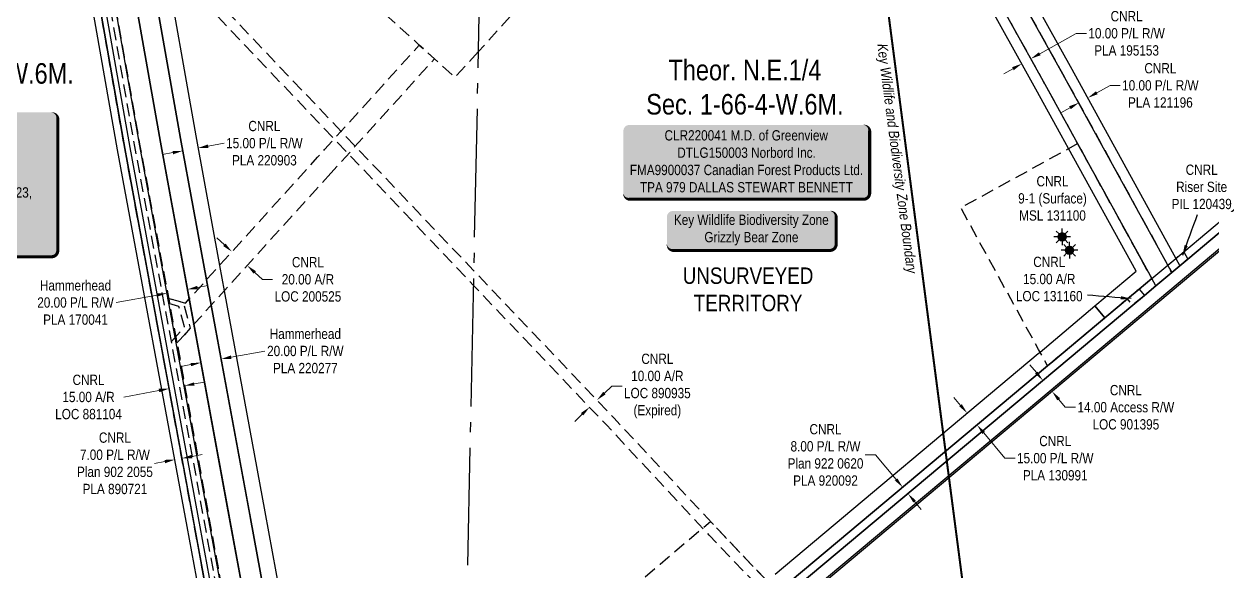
# Model space of a CAD drawing. Extents: x 402981 to 415543, y 6059617 to 6063944.
# Drawn here: x 405059 to 406216, y 6060578 to 6061111 of the extents above; entities that cross this region are included whole.
import ezdxf
from ezdxf.enums import TextEntityAlignment as Align

# ---------------------------------------------------------------- set-up
doc = ezdxf.new("R2010")
doc.units = 0
doc.header["$LTSCALE"] = 5
doc.header["$PDMODE"] = 34
doc.header["$PDSIZE"] = 5
for name, pattern in [('DASHDOT2', [12.7, 6.35, -3.175, 0, -3.175]), ('foc-ACCESSROAD', [3.75, 2.5, -1.25]), ('foc-QUARTERLINE', [33, 25, -3, 2, -3])]:
    doc.linetypes.add(name, pattern=pattern)
doc.layers.get('Defpoints').update_dxf_attribs({"color": 9})
for name, color, linetype in [('AS-SURFACE IMPACT', 7, 'Continuous'), ('AS-WILDLIFE', 131, 'DASHDOT2'), ('AS-WILDLIFE-BLOCK', 131, 'Continuous'), ('C-SYMBOL', 7, 'Continuous'), ('F-AR', 190, 'foc-ACCESSROAD'), ('F-RW', 190, 'Continuous'), ('F-WS', 190, 'foc-ACCESSROAD'), ('F-WS-S', 190, 'Continuous'), ('L-QSEC', 8, 'foc-QUARTERLINE'), ('L-UNS-T', 3, 'Continuous'), ('P-PROPOSED', 10, 'Continuous')]:
    doc.layers.add(name, color=color, linetype=linetype)
for name, color, linetype, lineweight in [('F-AR-T', 190, 'Continuous', 9), ('F-RW-T', 190, 'Continuous', 9), ('F-WS-T', 190, 'Continuous', 9)]:
    doc.layers.add(name, color=color, linetype=linetype, lineweight=lineweight)
doc.styles.add('175L', font='ARIALN.TTF', dxfattribs={"height": 20})
doc.styles.add('240', font='ARIALN.TTF', dxfattribs={"height": 30})
doc.styles.add('80', font='ARIALN.TTF', dxfattribs={"height": 10})
doc.styles.add('80CG', font='ARIALN.TTF', dxfattribs={"height": 10})
doc.styles.add('80L', font='ARIALN.TTF', dxfattribs={"height": 10})
doc.dimstyles.new('Compass 5 000', dxfattribs={"dimscale": 5, "dimtxt": 9, "dimasz": 2, "dimexe": 0.2, "dimexo": 0.0625, "dimgap": 0.5, "dimtad": 0, "dimtih": 1, "dimtoh": 1, "dimzin": 0, "dimdsep": 46, "dimtxsty": '80CG', "dimcen": 0.1, "dimse1": 1, "dimse2": 1, "dimclrd": 256, "dimclrt": 256, "dimaunit": 1, "dimadec": 4, "dimazin": 0, "dimtfac": 0.06, "dimtofl": 0, "dimtmove": 0, "dimatfit": 1, "dimfxl": 0.2, "dimtolj": 1, "dimtzin": 0, "dimlwd": -1, "dimarcsym": 0})

# ---------------------------------------------------------------- blocks, each defined once
blk = doc.blocks.new('*D545')
at = {"layer": 'Defpoints', "color": 0, "transparency": 16777216}
for p in [(405262.7, 6060890.2), (405276.1, 6060875.3), (405277.5, 6060876.8)]:
    blk.add_point(p, dxfattribs=at)
at = {"layer": 'F-AR-T', "transparency": 16777216}
for p, q in [((405253.9, 6060895.4), (405246.5, 6060902.1)), ((405283.5, 6060868.6), (405290.9, 6060861.8)), ((405290.9, 6060861.8), (405300.9, 6060861.8))]:
    blk.add_line(p, q, dxfattribs=at)
for points in [[(405255, 6060896.7), (405252.8, 6060894.2), (405261.3, 6060888.7)], [(405284.6, 6060869.8), (405282.4, 6060867.3), (405276.1, 6060875.3)]]:
    blk.add_solid(points, dxfattribs=at)
at = {"layer": 'F-AR-T', "transparency": 16777216, "insert": (405335.3, 6060861.8), "char_height": 10, "attachment_point": 5, "style": '80CG'}
blk.add_mtext('\\A1;CNRL\\P20.00 A/R\\PLOC 200525', dxfattribs=at)
blk = doc.blocks.new('*D548')
at = {"layer": 'Defpoints', "color": 0, "transparency": 16777216}
for p in [(405125.4, 6061167.6), (405130.3, 6061168.5), (405127.2, 6061157.5)]:
    blk.add_point(p, dxfattribs=at)
at = {"layer": 'F-RW-T', "color": 14, "transparency": 16777216}
for p, q in [((405142, 6061160.1), (405151.8, 6061161.8)), ((405117.3, 6061155.7), (405107.5, 6061154))]:
    blk.add_line(p, q, dxfattribs=at)
for points in [[(405141.7, 6061161.7), (405142.3, 6061158.4), (405132.1, 6061158.3)], [(405117.1, 6061157.4), (405117.6, 6061154.1), (405127.2, 6061157.5)]]:
    blk.add_solid(points, dxfattribs=at)
at = {"layer": 'F-RW-T', "color": 14, "transparency": 16777216, "insert": (405055.6, 6061154), "char_height": 10, "attachment_point": 5, "style": '80CG'}
blk.add_mtext('\\A1;Hammerhead\\P5.00 Waterline R/W\\PLOC 210892', dxfattribs=at)
blk = doc.blocks.new('*D565')
at = {"layer": 'Defpoints', "color": 0, "transparency": 16777216}
for p in [(405214.8, 6060758.1), (405204, 6060733.6), (405218.8, 6060736.3)]:
    blk.add_point(p, dxfattribs=at)
at = {"layer": 'F-AR-T', "transparency": 16777216}
for p, q in [((405224.6, 6060759.9), (405234.4, 6060761.7)), ((405190.2, 6060753.5), (405155.9, 6060747.2))]:
    blk.add_line(p, q, dxfattribs=at)
for points in [[(405189.9, 6060755.2), (405190.5, 6060751.9), (405200, 6060755.3)], [(405224.3, 6060761.5), (405224.9, 6060758.2), (405214.8, 6060758.1)]]:
    blk.add_solid(points, dxfattribs=at)
at = {"layer": 'F-AR-T', "transparency": 16777216, "insert": (405121.6, 6060747.2), "char_height": 10, "attachment_point": 5, "style": '80CG'}
blk.add_mtext('\\A1;CNRL\\P15.00 A/R\\PLOC 881104', dxfattribs=at)
blk = doc.blocks.new('*D569')
at = {"layer": 'Defpoints', "color": 0, "transparency": 16777216}
for p in [(405603.7, 6060758), (405596.4, 6060751.1), (405616.9, 6060744.2)]:
    blk.add_point(p, dxfattribs=at)
at = {"layer": 'F-AR-T', "transparency": 16777216}
for p, q in [((405624.1, 6060751), (405631.4, 6060757.9)), ((405631.4, 6060757.9), (405641.4, 6060757.9)), ((405602.4, 6060730.4), (405595.2, 6060723.5))]:
    blk.add_line(p, q, dxfattribs=at)
for points in [[(405623, 6060752.3), (405625.3, 6060749.8), (405616.9, 6060744.2)], [(405601.2, 6060731.6), (405603.5, 6060729.2), (405609.6, 6060737.3)]]:
    blk.add_solid(points, dxfattribs=at)
at = {"layer": 'F-AR-T', "transparency": 16777216, "insert": (405675.7, 6060757.9), "char_height": 10, "attachment_point": 5, "style": '80CG'}
blk.add_mtext('\\A1;CNRL\\P10.00 A/R\\PLOC 890935\\P(Expired)', dxfattribs=at)
blk = doc.blocks.new('*D575')
at = {"layer": 'Defpoints', "color": 0, "transparency": 16777216}
for p in [(406030.4, 6060745.8), (406060.3, 6060752.6), (406039.4, 6060735.1)]:
    blk.add_point(p, dxfattribs=at)
at = {"layer": 'F-AR-T', "transparency": 16777216}
for p, q in [((406044.9, 6060771), (406038.4, 6060778.6)), ((406066.7, 6060744.9), (406073.1, 6060737.2)), ((406073.1, 6060737.2), (406083.1, 6060737.2))]:
    blk.add_line(p, q, dxfattribs=at)
for points in [[(406046.1, 6060772), (406043.6, 6060769.9), (406051.3, 6060763.3)], [(406068, 6060746), (406065.4, 6060743.8), (406060.3, 6060752.6)]]:
    blk.add_solid(points, dxfattribs=at)
at = {"layer": 'F-AR-T', "transparency": 16777216, "insert": (406132.1, 6060737.2), "char_height": 10, "attachment_point": 5, "style": '80CG'}
blk.add_mtext('\\A1;CNRL\\P14.00 Access R/W\\PLOC 901395', dxfattribs=at)
blk = doc.blocks.new('*D589')
at = {"layer": 'Defpoints', "color": 0, "transparency": 16777216}
for p in [(406039.4, 6061118.1), (406048.1, 6061122.9), (406095.1, 6061038.6)]:
    blk.add_point(p, dxfattribs=at)
at = {"layer": 'F-RW-T', "transparency": 16777216}
for p, q in [((406103.8, 6061043.5), (406116.7, 6061050.7)), ((406116.7, 6061050.7), (406126.7, 6061050.7)), ((406077.6, 6061028.9), (406068.9, 6061024))]:
    blk.add_line(p, q, dxfattribs=at)
for points in [[(406103, 6061045), (406104.6, 6061042.1), (406095.1, 6061038.6)], [(406076.8, 6061030.4), (406078.4, 6061027.5), (406086.3, 6061033.8)]]:
    blk.add_solid(points, dxfattribs=at)
at = {"layer": 'F-RW-T', "transparency": 16777216, "insert": (406165.7, 6061050.7), "char_height": 10, "attachment_point": 5, "style": '80CG'}
blk.add_mtext('\\A1;CNRL\\P10.00 P/L R/W\\PPLA 121196', dxfattribs=at)
blk = doc.blocks.new('*D597')
at = {"layer": 'Defpoints', "color": 0, "transparency": 16777216}
for p in [(405993.8, 6060745.1), (405977.5, 6060731.5), (406003.4, 6060733.6)]:
    blk.add_point(p, dxfattribs=at)
at = {"layer": 'F-RW-T', "transparency": 16777216}
for p, q in [((405971.1, 6060739.1), (405964.6, 6060746.8)), ((405993.6, 6060712.3), (406014.2, 6060687.6)), ((406014.2, 6060687.6), (406024.2, 6060687.6))]:
    blk.add_line(p, q, dxfattribs=at)
for points in [[(405972.3, 6060740.2), (405969.8, 6060738.1), (405977.5, 6060731.5)], [(405994.8, 6060713.4), (405992.3, 6060711.2), (405987.1, 6060720)]]:
    blk.add_solid(points, dxfattribs=at)
at = {"layer": 'F-RW-T', "transparency": 16777216, "insert": (406063.3, 6060687.6), "char_height": 10, "attachment_point": 5, "style": '80CG'}
blk.add_mtext('\\A1;CNRL\\P15.00 P/L R/W\\PPLA 130991', dxfattribs=at)
blk = doc.blocks.new('*D618')
at = {"layer": 'Defpoints', "color": 0, "transparency": 16777216}
for p in [(405216.2, 6060862), (405196.3, 6060858.3), (405198.1, 6060848.4)]:
    blk.add_point(p, dxfattribs=at)
at = {"layer": 'F-RW-T', "transparency": 16777216}
for p, q in [((405227.8, 6060853.9), (405237.7, 6060855.7)), ((405188.3, 6060846.5), (405148.4, 6060839.2))]:
    blk.add_line(p, q, dxfattribs=at)
for points in [[(405188, 6060848.2), (405188.6, 6060844.9), (405198.1, 6060848.4)], [(405227.5, 6060855.5), (405228.1, 6060852.2), (405218, 6060852)]]:
    blk.add_solid(points, dxfattribs=at)
at = {"layer": 'F-RW-T', "transparency": 16777216, "insert": (405108.9, 6060839.2), "char_height": 10, "attachment_point": 5, "style": '80CG'}
blk.add_mtext('\\A1;Hammerhead\\P20.00 P/L R/W\\PPLA 170041', dxfattribs=at)
blk = doc.blocks.new('*D633')
at = {"layer": 'Defpoints', "color": 0, "transparency": 16777216}
for p in [(405230.3, 6060785.1), (405250, 6060788.7), (405250.8, 6060784.2)]:
    blk.add_point(p, dxfattribs=at)
at = {"layer": 'F-RW-T', "transparency": 16777216}
for p, q in [((405260.6, 6060786), (405293.2, 6060792)), ((405221.3, 6060778.8), (405211.5, 6060777))]:
    blk.add_line(p, q, dxfattribs=at)
for points in [[(405221, 6060780.4), (405221.6, 6060777.2), (405231.1, 6060780.6)], [(405260.3, 6060787.7), (405260.9, 6060784.4), (405250.8, 6060784.2)]]:
    blk.add_solid(points, dxfattribs=at)
at = {"layer": 'F-RW-T', "transparency": 16777216, "insert": (405332.8, 6060792), "char_height": 10, "attachment_point": 5, "style": '80CG'}
blk.add_mtext('\\A1;Hammerhead\\P20.00 P/L R/W\\PPLA 220277', dxfattribs=at)
blk = doc.blocks.new('*D640')
at = {"layer": 'Defpoints', "color": 0, "transparency": 16777216}
for p in [(405228.2, 6060989.7), (405218.5, 6060960), (405233.2, 6060962.7)]:
    blk.add_point(p, dxfattribs=at)
at = {"layer": 'F-RW-T', "transparency": 16777216}
for p, q in [((405238.1, 6060991.5), (405253.8, 6060994.4)), ((405203.7, 6060985.2), (405193.8, 6060983.4))]:
    blk.add_line(p, q, dxfattribs=at)
for points in [[(405203.4, 6060986.9), (405204, 6060983.6), (405213.5, 6060987)], [(405237.8, 6060993.2), (405238.4, 6060989.9), (405228.2, 6060989.7)]]:
    blk.add_solid(points, dxfattribs=at)
at = {"layer": 'F-RW-T', "transparency": 16777216, "insert": (405292.9, 6060994.4), "char_height": 10, "attachment_point": 5, "style": '80CG'}
blk.add_mtext('\\A1;CNRL\\P15.00 P/L R/W\\PPLA 220903', dxfattribs=at)
blk = doc.blocks.new('*D646')
at = {"layer": 'Defpoints', "color": 0, "transparency": 16777216}
for p in [(405200.7, 6060713), (405207.6, 6060714.3), (405205.7, 6060686.2)]:
    blk.add_point(p, dxfattribs=at)
at = {"layer": 'F-RW-T', "transparency": 16777216}
for p, q in [((405222.4, 6060689.3), (405232.2, 6060691.1)), ((405195.9, 6060684.4), (405186, 6060682.6))]:
    blk.add_line(p, q, dxfattribs=at)
for points in [[(405195.6, 6060686), (405196.2, 6060682.7), (405205.7, 6060686.2)], [(405222.1, 6060690.9), (405222.7, 6060687.6), (405212.6, 6060687.5)]]:
    blk.add_solid(points, dxfattribs=at)
at = {"layer": 'F-RW-T', "transparency": 16777216, "insert": (405147.3, 6060682.6), "char_height": 10, "attachment_point": 5, "style": '80CG'}
blk.add_mtext('\\A1;CNRL\\P7.00 P/L R/W\\PPlan 902 2055\\PPLA 890721', dxfattribs=at)
blk = doc.blocks.new('*D649')
at = {"layer": 'Defpoints', "color": 0, "transparency": 16777216}
for p in [(405946.9, 6060686.3), (405952.1, 6060680.2), (405919.8, 6060653.1)]:
    blk.add_point(p, dxfattribs=at)
at = {"layer": 'F-RW-T', "transparency": 16777216}
for p, q in [((405888.2, 6060690.8), (405878.2, 6060690.8)), ((405908.3, 6060666.9), (405888.2, 6060690.8)), ((405926.2, 6060645.5), (405932.7, 6060637.8))]:
    blk.add_line(p, q, dxfattribs=at)
for points in [[(405909.5, 6060668), (405907, 6060665.9), (405914.7, 6060659.3)], [(405927.5, 6060646.5), (405925, 6060644.4), (405919.8, 6060653.1)]]:
    blk.add_solid(points, dxfattribs=at)
at = {"layer": 'F-RW-T', "transparency": 16777216, "insert": (405839.5, 6060690.8), "char_height": 10, "attachment_point": 5, "style": '80CG'}
blk.add_mtext('\\A1;CNRL\\P8.00 P/L R/W\\PPlan 922 0620\\PPLA 920092', dxfattribs=at)
blk = doc.blocks.new('*U674')
h = blk.add_hatch(color=255)
edge = h.paths.add_edge_path()
edge.add_line((-164, -71), (164, -71))
edge.add_arc((164, -65), 6, 270, 360)
edge.add_line((170, -65), (170, 63.5))
edge.add_arc((164, 63.5), 6, 0, 90)
edge.add_line((164, 69.5), (-164, 69.5))
edge.add_arc((-164, 63.5), 6, 90, 180)
edge.add_line((-170, 63.5), (-170, -65))
edge.add_arc((-164, -65), 6, 180, 270)
at = {"color": 44, "flags": 128}
blk.add_lwpolyline([(-164, -71, 3, 3, 0), (164, -71, 3, 3, 0.414214), (170, -65, 3, 3, 0), (170, 63.5, 3, 0, 0.414214), (164, 69.5, 0, 0, 0), (-164, 69.5, 0, 0, 0.414214), (-170, 63.5, 0, 0, 0), (-170, -65, 0, 3, 0.414214)], format="xyseb", close=True, dxfattribs=at)
at = {"color": 44, "style": '80'}
blk.add_attdef('ENTER_TEXT_001', (-36, -5), '', height=10, dxfattribs=at)
blk = doc.blocks.new('*U664')
h = blk.add_hatch(color=255)
edge = h.paths.add_edge_path()
edge.add_line((-114, -37), (114, -37))
edge.add_arc((114, -31), 6, 270, 360)
edge.add_line((120, -31), (120, 29.5))
edge.add_arc((114, 29.5), 6, 0, 90)
edge.add_line((114, 35.5), (-114, 35.5))
edge.add_arc((-114, 29.5), 6, 90, 180)
edge.add_line((-120, 29.5), (-120, -31))
edge.add_arc((-114, -31), 6, 180, 270)
at = {"color": 44, "flags": 128}
blk.add_lwpolyline([(-114, -37, 3, 3, 0), (114, -37, 3, 3, 0.414214), (120, -31, 3, 3, 0), (120, 29.5, 3, 0, 0.414214), (114, 35.5, 0, 0, 0), (-114, 35.5, 0, 0, 0.414214), (-120, 29.5, 0, 0, 0), (-120, -31, 0, 3, 0.414214)], format="xyseb", close=True, dxfattribs=at)
at = {"color": 44, "style": '80'}
blk.add_attdef('ENTER_TEXT_001', (-36, -5), '', height=10, dxfattribs=at)
blk = doc.blocks.new('*D683')
at = {"layer": 'Defpoints', "color": 0, "transparency": 16777216}
for p in [(406004.1, 6061140.2), (405995.4, 6061135.4), (406030.8, 6061071.9)]:
    blk.add_point(p, dxfattribs=at)
at = {"layer": 'F-RW-T', "transparency": 16777216}
for p, q in [((406048.3, 6061081.6), (406083.7, 6061101.4)), ((406083.7, 6061101.4), (406093.7, 6061101.4)), ((406022.1, 6061067), (406013.3, 6061062.1))]:
    blk.add_line(p, q, dxfattribs=at)
for points in [[(406047.4, 6061083), (406049.1, 6061080.1), (406039.5, 6061076.7)], [(406021.2, 6061068.4), (406022.9, 6061065.5), (406030.8, 6061071.9)]]:
    blk.add_solid(points, dxfattribs=at)
at = {"layer": 'F-RW-T', "transparency": 16777216, "insert": (406132.8, 6061101.4), "char_height": 10, "attachment_point": 5, "style": '80CG'}
blk.add_mtext('\\A1;CNRL\\P10.00 P/L R/W\\PPLA 195153', dxfattribs=at)
blk = doc.blocks.new('*U687')
h = blk.add_hatch(color=255)
edge = h.paths.add_edge_path()
edge.add_line((-76.5, -20), (76.5, -20))
edge.add_arc((76.5, -14), 6, 270, 360)
edge.add_line((82.5, -14), (82.5, 12.5))
edge.add_arc((76.5, 12.5), 6, 0, 90)
edge.add_line((76.5, 18.5), (-76.5, 18.5))
edge.add_arc((-76.5, 12.5), 6, 90, 180)
edge.add_line((-82.5, 12.5), (-82.5, -14))
edge.add_arc((-76.5, -14), 6, 180, 270)
at = {"color": 131, "flags": 128}
blk.add_lwpolyline([(-76.5, -20, 3, 3, 0), (76.5, -20, 3, 3, 0.414214), (82.5, -14, 3, 3, 0), (82.5, 12.5, 3, 0, 0.414214), (76.5, 18.5, 0, 0, 0), (-76.5, 18.5, 0, 0, 0.414214), (-82.5, 12.5, 0, 0, 0), (-82.5, -14, 0, 3, 0.414214)], format="xyseb", close=True, dxfattribs=at)
at = {"color": 131, "style": '80'}
blk.add_attdef('ENTER_TEXT_001', (-36, -5), '', height=10, dxfattribs=at)
blk = doc.blocks.new('GAS')
h = blk.add_hatch(color=255)
h.dxf.hatch_style = 1
edge = h.paths.add_edge_path()
edge.add_arc((0, 0), 0.9, 0, 360)
for p, q in [((-0.81, 0), (-1.62, 0)), ((-0.57, 0.57), (-1.14, 1.14)), ((0, 0.81), (0, 1.62)), ((0.57, 0.57), (1.14, 1.14)), ((1.62, 0), (0.81, 0)), ((-0.57, -0.57), (-1.14, -1.14)), ((0, -0.81), (0, -1.62)), ((1.14, -1.14), (0.57, -0.57))]:
    blk.add_line(p, q)
blk.add_circle((0, 0), 0.8)

msp = doc.modelspace()

# ---------------------------------------------------------------- hatches: boundary and pattern name
at = {"layer": 'P-PROPOSED'}
h = msp.add_hatch(color=256, dxfattribs=at)
h.dxf.hatch_style = 1
h.paths.add_polyline_path([(405711.676, 6060412.872), (405687.843, 6060441.478), (405706.61, 6060457.113), (405803.065, 6060532.605), (405813.105, 6060541.999), (405979.699, 6060363.944), (405987.007, 6060370.781), (405823.829, 6060545.215), (405824.572, 6060557.669), (406049.226, 6060745.913), (406298.731, 6060955.012), (406329.433, 6060980.739), (406749.138, 6061332.443), (406919.497, 6061475.211), (406924.276, 6061586.789), (406936.926, 6061603.998), (406955.675, 6061603.606), (406958.907, 6061749.32), (406930.034, 6061749.954), (406883.389, 6061771.388), (406834.997, 6061883.756), (406896.892, 6061978.326), (406916.788, 6062008.728), (406887.078, 6062121.646), (406828.198, 6062198.542), (406685.44, 6062370.435), (406686.875, 6062385.999), (406693.712, 6062391.674), (406701.388, 6062398.044), (406703.745, 6062400.006), (406610.996, 6062511.682), (406604.576, 6062519.413), (406578.151, 6062551.231), (406556.982, 6062533.667), (406549.286, 6062534.374), (406400.839, 6062713.122), (406402.726, 6062734.347), (406394.899, 6062743.656), (406383.465, 6062734.043), (406365.985, 6062755.091), (406336.552, 6062790.499), (406288.711, 6062847.852), (406279.286, 6062859.474), (406269.84, 6062871.123), (406206.118, 6062949.712), (406181.037, 6062980.445), (406177.201, 6062985.179), (406167.776, 6062996.794), (405948.445, 6063267.118), (405878.985, 6063254.591), (405836.062, 6063258.424), (405836.24, 6063260.416), (405878.895, 6063256.607), (405949.253, 6063269.296), (406169.329, 6062998.054), (406178.755, 6062986.438), (406182.589, 6062981.707), (406207.669, 6062950.974), (406271.393, 6062872.383), (406280.84, 6062860.734), (406290.256, 6062849.122), (406338.089, 6062791.779), (406367.524, 6062756.368), (406383.718, 6062736.868), (406395.143, 6062746.474), (406404.791, 6062734.998), (406402.904, 6062713.766), (406550.295, 6062536.29), (406556.341, 6062535.734), (406578.412, 6062554.047), (406606.114, 6062520.69), (406612.535, 6062512.959), (406706.56, 6062399.747), (406702.666, 6062396.506), (406694.99, 6062390.135), (406688.791, 6062384.989), (406687.507, 6062371.076), (406829.762, 6062199.789), (406888.91, 6062122.543), (406918.949, 6062008.377), (406898.565, 6061977.231), (406837.259, 6061883.56), (406884.922, 6061772.885), (406930.493, 6061751.944), (406960.951, 6061751.275), (406957.631, 6061601.565), (406937.923, 6061601.977), (406926.248, 6061586.095), (406921.457, 6061474.244), (406750.423, 6061330.91), (406330.717, 6060979.206), (406300.016, 6060953.479), (406050.51, 6060744.38), (405826.517, 6060556.69), (405825.877, 6060545.953), (405989.833, 6060370.687), (405979.605, 6060361.117), (405813.011, 6060539.172), (405804.367, 6060531.085), (405707.867, 6060455.557), (405690.66, 6060441.222), (405713.213, 6060414.152)])

# ---------------------------------------------------------------- linework, layer by layer
at = {"layer": 'AS-WILDLIFE', "const_width": 2, "flags": 128}
msp.add_lwpolyline([(405999.922, 6060360.956), (405729.648, 6062432.587), (406005.648, 6063659.088), (406017.997, 6063879.92)], dxfattribs=at)
at = {"layer": 'F-AR', "color": 160, "flags": 128}
for points in [[(404326.532, 6063917.694), (404451.503, 6063880.422), (404515.202, 6063885.289), (404633.955, 6063882.465), (404700.233, 6063516.664), (404714.053, 6063519.168), (404821.905, 6062923.687), (404943.446, 6062253.042), (404958.047, 6062176.789), (404982.925, 6062038.816), (404987.16, 6062029.745), (404992.849, 6062017.557), (404996.228, 6062010.32), (404996.443, 6062009.146), (405001.597, 6061980.997), (405027.683, 6061838.543), (405031.276, 6061818.921), (405044.706, 6061745.579), (405036.737, 6061729.958), (405042.573, 6061732.658), (405050.97, 6061714.508), (405041.833, 6061710.281), (405043.722, 6061700.138), (405049.109, 6061671.216), (405050.577, 6061663.358), (405051.494, 6061658.434), (405060.446, 6061610.343), (405063.191, 6061595.597), (405101.565, 6061389.47), (405105.576, 6061366.683), (405171.565, 6060991.971), (405207.741, 6060799.86), (405276.437, 6060424.286), (405302.23, 6060284.663), (405312.022, 6060231.66), (405312.241, 6060223.31), (405312.552, 6060211.421), (405314.492, 6060137.366), (405439.998, 6060243.264), (405484.39, 6060279.435), (405508.005, 6060298.956), (405554.707, 6060340.97), (405627.508, 6060401.734), (405640.729, 6060412.77), (405610.717, 6060445.51), (405682.043, 6060505.426), (405685.171, 6060501.714), (405617.76, 6060444.908), (405647.766, 6060412.595), (405630.366, 6060398.296), (405443.221, 6060239.444), (405309.753, 6060127.424), (405307.556, 6060211.29), (405307.245, 6060223.18), (405307.036, 6060231.137), (405297.315, 6060283.755), (405271.522, 6060423.383), (405202.827, 6060798.948), (405166.648, 6060991.075), (405100.654, 6061365.817), (405096.647, 6061388.579), (405058.277, 6061594.683), (405055.533, 6061609.428), (405046.58, 6061657.519), (405045.663, 6061662.443), (405044.196, 6061670.299), (405038.809, 6061699.222), (405036.209, 6061713.185), (405044.335, 6061716.945), (405040.135, 6061726.024), (405035.195, 6061723.738), (405030.838, 6061729.451), (405032.294, 6061732.248), (405039.485, 6061746.343), (405026.359, 6061818.021), (405022.766, 6061837.643), (404996.681, 6061980.097), (404991.527, 6062008.246), (404991.428, 6062008.788), (404988.321, 6062015.443), (404982.631, 6062027.631), (404978.122, 6062037.29), (404953.133, 6062175.875), (404938.533, 6062252.126), (404816.987, 6062922.796), (404710.026, 6063513.359), (404696.206, 6063510.855), (404629.764, 6063877.565), (404515.333, 6063880.287), (404450.961, 6063875.368), (404307.659, 6063918.107)], [(405202.369, 6060801.377), (405215.131, 6060815.452), (405209.685, 6060835.363), (405195.193, 6060839.487)], [(405198.967, 6060843.61), (405213.763, 6060839.399), (405220.675, 6060814.126), (405207.741, 6060799.86)]]:
    msp.add_lwpolyline(points, dxfattribs=at)
at = {"layer": 'F-AR', "flags": 128}
for points in [[(405446.391, 6060235.574), (405314.813, 6060125.14), (405314.492, 6060137.366), (405439.951, 6060243.223), (405484.39, 6060279.435), (405504.73, 6060296.009), (405554.707, 6060340.97), (405686.155, 6060450.685), (405701.614, 6060463.362), (405793.233, 6060535.069), (405791.094, 6060544.654), (405789.058, 6060546.782), (405726.265, 6060612.625), (405626.027, 6060720.047), (405496.432, 6060856.166), (405218.573, 6061148.015), (405446.226, 6061359.035), (405507.83, 6061416.141), (405508.13, 6061416.405), (406324.511, 6062136.267), (406332.892, 6062143.658), (406355.241, 6062163.364), (406571.531, 6062354.083), (406577.92, 6062346.39), (406354.95, 6062149.289), (406348.237, 6062143.354), (406324.218, 6062122.123), (405935.023, 6061778.082), (405514.523, 6061408.71), (405507.84, 6061402.516), (405460.587, 6061358.713), (405232.807, 6061147.575), (405496.728, 6060870.361), (405633.3, 6060726.91), (405733.539, 6060619.488), (405800.249, 6060549.545), (405800.923, 6060546.515), (405804.367, 6060531.085), (405707.867, 6060455.557), (405561.28, 6060333.433), (405511.227, 6060288.405), (405484.116, 6060266.314), (405446.391, 6060235.574)], [(404941.383, 6061801.937), (404967.406, 6061788.96), (404977.054, 6061784.149), (404999.566, 6061762.605), (405008.045, 6061754.497), (405012.287, 6061748.911), (405019.269, 6061739.723), (405032.636, 6061722.08), (405041.908, 6061709.921), (405042.18, 6061708.421), (405043.722, 6061700.138), (405049.109, 6061671.216), (405050.577, 6061663.358), (405051.494, 6061658.434), (405060.446, 6061610.343), (405063.191, 6061595.597), (405101.565, 6061389.47), (405105.576, 6061366.683), (405171.565, 6060991.971), (405251.573, 6060558.876), (405276.437, 6060424.286), (405302.23, 6060284.663), (405312.022, 6060231.66), (405312.241, 6060223.311), (405312.552, 6060211.421), (405314.813, 6060125.14), (405315.148, 6060112.288), (405308.683, 6060119.999), (405299.666, 6060130.753), (405299.329, 6060143.605), (405297.815, 6060201.376), (405297.503, 6060213.264), (405297.062, 6060230.095), (405236.261, 6060559.22), (405156.808, 6060989.311), (405090.292, 6061367.027), (405086.83, 6061386.696), (405048.447, 6061592.863), (405045.702, 6061607.608), (405036.752, 6061655.687), (405035.835, 6061660.613), (405034.371, 6061668.473), (405028.121, 6061702.051), (405027.817, 6061703.686), (405018.391, 6061716.093), (405004.92, 6061733.823), (404996.821, 6061744.485), (404968.329, 6061771.748), (404927.36, 6061792.177), (404911.853, 6061791.125), (404757.135, 6061780.632), (404759.716, 6061783.549), (404746.82, 6061794.958), (404817.813, 6061799.772), (404930.405, 6061807.411), (404941.383, 6061801.937)], [(406176.834, 6060868.509), (406161.215, 6060855.415), (406157.292, 6060862.565), (406085.107, 6060994.056), (406053.276, 6061052.041), (405939.411, 6061256.313), (405965.19, 6061251.126), (405976.689, 6061230.496), (406070.77, 6061061.718), (406172.91, 6060875.657), (406176.834, 6060868.509)], [(405357.756, 6060965.326), (405224.237, 6060818.055), (405207.169, 6060799.23), (405198.967, 6060843.61), (405216.019, 6060838.756), (405219.687, 6060842.802), (405344.761, 6060980.757), (405351.539, 6060988.234), (405443.805, 6061090.012), (405458.618, 6061076.585), (405364.534, 6060972.802), (405357.756, 6060965.326)], [(406150.211, 6060846.195), (406138.715, 6060836.562), (406133.574, 6060842.692), (406145.072, 6060852.327), (406150.211, 6060846.195)], [(405872.802, 6060441.603), (405711.283, 6060305.499), (405616.168, 6060418.37), (405609.691, 6060426.056), (405560.108, 6060484.899), (405637.602, 6060550.195), (405678.392, 6060584.572), (405686.038, 6060591.015), (405727.503, 6060625.957), (405733.539, 6060619.488), (405789.693, 6060560.613), (405788.856, 6060546.787), (405787.976, 6060532.271), (405872.802, 6060441.603)]]:
    msp.add_lwpolyline(points, close=True, dxfattribs=at)
at = {"layer": 'F-RW'}
msp.add_lwpolyline([(406184.646, 6060875.057), (406176.834, 6060868.51), (406172.909, 6060875.658), (406070.77, 6061061.718), (405976.689, 6061230.496), (405965.19, 6061251.126), (405960.105, 6061260.247), (405944.403, 6061288.314), (405958.856, 6061347.494), (405962.832, 6061363.784), (405839.817, 6061388.199), (405841.844, 6061398.276), (405975.004, 6061371.49), (405972.622, 6061361.734), (405969.09, 6061347.265), (405955.048, 6061289.769), (405968.223, 6061266.221), (405979.695, 6061245.641), (406079.52, 6061066.558), (406180.722, 6060882.207), (406184.646, 6060875.057)], close=True, dxfattribs=at)
for points in [[(405090.292, 6061367.027), (405156.808, 6060989.311), (405236.261, 6060559.22), (405297.062, 6060230.095), (405297.503, 6060213.264), (405297.815, 6060201.376), (405299.329, 6060143.605), (405292.102, 6060152.226), (405290.936, 6060196.688), (405290.912, 6060197.747), (405290.624, 6060208.576), (405290.08, 6060229.363), (405229.154, 6060559.379), (405217.693, 6060621.251), (405149.921, 6060988.069), (405083.157, 6061367.187)], [(405251.573, 6060558.875), (405171.565, 6060991.971), (405105.576, 6061366.683)], [(405126.176, 6061366.22), (405191.638, 6060995.386), (405271.972, 6060558.417)], [(405271.972, 6060558.417), (405259.706, 6060625.135), (405224.237, 6060818.055), (405219.688, 6060842.802), (405191.638, 6060995.386), (405126.177, 6061366.22)], [(405146.559, 6061365.762), (405211.312, 6060998.936), (405236.588, 6060861.443), (405241.138, 6060836.695), (405279.365, 6060628.772), (405292.376, 6060557.959), (405310.44, 6060459.662), (405348.943, 6060467.401), (405485.77, 6060345.535), (405488.278, 6060343.301), (405495.975, 6060336.446), (405522.367, 6060312.94), (405747.825, 6060045.441), (405931.847, 6059765.325), (405935.828, 6059760.95), (405945.993, 6059749.822), (405946.97, 6059748.753), (405956.102, 6059738.756), (405959.472, 6059735.068), (405973.144, 6059720.466), (405975.5, 6059717.942), (406000.847, 6059690.876), (406040, 6059673.927), (406106.541, 6059645.209)], [(405292.377, 6060557.959), (405279.366, 6060628.772), (405278.651, 6060632.662), (405241.139, 6060836.696), (405236.589, 6060861.444), (405211.312, 6060998.936), (405146.559, 6061365.762)], [(405161.844, 6061365.419), (405226.068, 6061001.598), (405249.264, 6060875.424), (405253.814, 6060850.676), (405293.395, 6060635.388), (405307.681, 6060557.615)], [(405949.016, 6061239.081), (406053.276, 6061052.041), (406077.889, 6061007.204), (406085.107, 6060994.056), (406157.292, 6060862.567), (406145.071, 6060852.329), (406133.574, 6060842.694), (406111.672, 6060824.34), (406101.897, 6060835.959), (406142.216, 6060869.85), (406076.366, 6060989.262), (406069.123, 6061002.396), (406044.526, 6061047.2), (405936.123, 6061241.675)], [(406256.934, 6060053), (406166.816, 6060149.315), (405803.337, 6060537.805), (405803.861, 6060546.449), (405805.134, 6060567.466), (406055.814, 6060777.53), (406061.094, 6060781.955), (406133.574, 6060842.692), (406145.072, 6060852.327), (406157.292, 6060862.565), (406172.91, 6060875.657), (406180.722, 6060882.207), (406188.499, 6060888.722), (406300.621, 6060982.681)], [(406300.401, 6060972.062), (406192.439, 6060881.586), (406184.646, 6060875.056), (406176.834, 6060868.509), (406161.215, 6060855.415), (406150.211, 6060846.195), (406138.715, 6060836.562), (405812.91, 6060563.547), (405811.864, 6060546.269), (405811.529, 6060540.756), (406281.082, 6060038.9)], [(406281.081, 6060038.9), (405811.529, 6060540.756), (405811.864, 6060546.269), (405812.91, 6060563.547), (406138.716, 6060836.56), (406150.212, 6060846.194), (406161.215, 6060855.414), (406176.834, 6060868.508), (406184.647, 6060875.054), (406192.44, 6060881.584), (406300.401, 6060972.062)], [(406300.016, 6060953.479), (406050.51, 6060744.38), (405826.517, 6060556.69), (405825.877, 6060545.953), (406025.468, 6060332.595), (406281.496, 6060058.939)], [(405790.553, 6060574.816), (406046.677, 6060789.448), (406048.452, 6060790.943), (406101.897, 6060835.959), (406111.672, 6060824.34), (406061.094, 6060781.957), (406055.813, 6060777.531), (405805.134, 6060567.466)]]:
    msp.add_lwpolyline(points, dxfattribs=at)
at = {"layer": 'F-RW', "color": 14}
for points in [[(405236.262, 6060559.22), (405225.067, 6060619.811), (405156.808, 6060989.311), (405090.291, 6061367.028)], [(405095.387, 6061366.913), (405161.726, 6060990.201), (405229.983, 6060620.721), (405241.366, 6060559.105)]]:
    msp.add_lwpolyline(points, dxfattribs=at)
at = {"layer": 'F-WS', "flags": 128}
for points in [[(405501.175, 6061083.351), (405478.614, 6061058.462), (405458.618, 6061076.585), (405443.805, 6061090.012), (405356.063, 6061169.538), (405446.712, 6061269.505), (405489.761, 6061264.208), (405504.67, 6061250.694), (405555.147, 6061204.939), (405568.03, 6061193.26), (405578.64, 6061183.642), (405579.334, 6061169.573), (405501.175, 6061083.351)], [(406061.094, 6060781.955), (406055.814, 6060777.53), (406047.027, 6060793.54), (405971.258, 6060931.61), (406085.107, 6060994.056), (406157.292, 6060862.565), (406145.072, 6060852.327), (406133.574, 6060842.692), (406061.094, 6060781.955)], [(406184.646, 6060875.056), (406176.834, 6060868.509), (406172.91, 6060875.657), (406180.722, 6060882.207), (406188.499, 6060888.722), (406192.439, 6060881.586), (406184.646, 6060875.056)]]:
    msp.add_lwpolyline(points, close=True, dxfattribs=at)
at = {"layer": 'L-QSEC'}
msp.add_line((405506.903, 6061357.675), (405490.739, 6060583.519), dxfattribs=at)
at = {"layer": 'P-PROPOSED', "flags": 128}
msp.add_lwpolyline([(406300.016, 6060953.479), (406050.51, 6060744.38), (405826.517, 6060556.69), (405825.877, 6060545.953), (405989.833, 6060370.687), (405979.605, 6060361.117), (405813.011, 6060539.172), (405804.367, 6060531.085), (405707.867, 6060455.557), (405690.66, 6060441.222), (405713.213, 6060414.152), (405711.676, 6060412.872), (405687.843, 6060441.478), (405706.61, 6060457.113), (405803.065, 6060532.605), (405813.105, 6060541.999), (405979.699, 6060363.944), (405987.007, 6060370.781), (405823.829, 6060545.215), (405824.572, 6060557.669), (406049.226, 6060745.913), (406298.731, 6060955.012)], dxfattribs=at)

# ---------------------------------------------------------------- block references
at = {"layer": 'AS-SURFACE IMPACT'}
ref = msp.add_blockref('*U674', (404921.649, 6060954.833), dxfattribs=at)
ref.add_attrib('ENTER_TEXT_001', 'CLR220041 M.D. of Greenview', (404841.837, 6061008.579), dxfattribs={"layer": '0', "color": 44, "height": 10, "style": '80'})
ref.add_attrib('ENTER_TEXT_002', 'DTLG150003 Norbord Inc.', (404854.211, 6060991.735), dxfattribs={"layer": '0', "color": 44, "height": 10, "style": '80'})
ref.add_attrib('ENTER_TEXT_003', 'FMA9900037 Canadian Forest Products Ltd.', (404807.983, 6060974.891), dxfattribs={"layer": '0', "color": 44, "height": 10, "style": '80'})
ref.add_attrib('ENTER_TEXT_004', 'RTF 205289, 225390, 225392, 225393,', (404821.383, 6060958.183), dxfattribs={"layer": '0', "color": 44, "height": 10, "style": '80'})
ref.add_attrib('ENTER_TEXT_005', 'RTF2214770, RTF2214783, RTF2214812, RTF2214823,', (404776.837, 6060941.476), dxfattribs={"layer": '0', "color": 44, "height": 10, "style": '80'})
ref.add_attrib('ENTER_TEXT_006', 'RTF2214826 Canadian Natural Resources Limited', (404793.003, 6060924.632), dxfattribs={"layer": '0', "color": 44, "height": 10, "style": '80'})
ref.add_attrib('ENTER_TEXT_007', 'RTF 225382, 225383 Hammerhead Resources Ulc.', (404790.848, 6060907.924), dxfattribs={"layer": '0', "color": 44, "height": 10, "style": '80'})
ref.add_attrib('ENTER_TEXT_008', 'TPA 979 DALLAS STEWART BENNETT', (404817.857, 6060891.08), dxfattribs={"layer": '0', "color": 44, "height": 10, "style": '80'})
ref = msp.add_blockref('*U664', (405762.52, 6060976.789), dxfattribs=at)
ref.add_attrib('ENTER_TEXT_001', 'CLR220041 M.D. of Greenview', (405682.708, 6060997.051), dxfattribs={"layer": '0', "color": 44, "height": 10, "style": '80'})
ref.add_attrib('ENTER_TEXT_002', 'DTLG150003 Norbord Inc.', (405695.082, 6060980.207), dxfattribs={"layer": '0', "color": 44, "height": 10, "style": '80'})
ref.add_attrib('ENTER_TEXT_003', 'FMA9900037 Canadian Forest Products Ltd.', (405648.854, 6060963.363), dxfattribs={"layer": '0', "color": 44, "height": 10, "style": '80'})
ref.add_attrib('ENTER_TEXT_004', 'TPA 979 DALLAS STEWART BENNETT', (405658.728, 6060946.519), dxfattribs={"layer": '0', "color": 44, "height": 10, "style": '80'})
at = {"layer": 'AS-WILDLIFE-BLOCK'}
ref = msp.add_blockref('*U687', (405767.405, 6060909.996), dxfattribs=dict(at, xscale=0.999617, yscale=0.999617, zscale=0.999617))
ref.add_attrib('ENTER_TEXT_001', 'Key Wildlife Biodiversity Zone', (405691.809, 6060914.801), dxfattribs={"layer": '0', "color": 131, "height": 9.99617, "style": '80'})
ref.add_attrib('ENTER_TEXT_002', 'Grizzly Bear Zone', (405721.512, 6060897.963), dxfattribs={"layer": '0', "color": 131, "height": 9.99617, "style": '80'})
at = {"layer": 'F-WS-S', "xscale": 5.000000000000001, "yscale": 5.000000000000001, "zscale": 5.000000000000001}
for p in [(406070.021, 6060903.159), (406077.23, 6060890.098)]:
    msp.add_blockref('GAS', p, dxfattribs=at)

# ---------------------------------------------------------------- texts
at = {"layer": 'AS-WILDLIFE', "insert": (405907.81, 6060979.373), "char_height": 10, "attachment_point": 5, "rotation": 277.433056, "style": '240'}
msp.add_mtext_dynamic_manual_height_columns('{\\fArial Narrow|b0|i1|c0|p34;Key Wildlife and Biodiversity Zone Boundary}', width=226.1239, gutter_width=44.981, heights=[0], dxfattribs=at)
at = {"layer": 'C-SYMBOL', "color": 3, "style": '175L'}
msp.add_text('Theor. N.W.1/4 Sec. 1-66-4-W.6M.', height=20, dxfattribs=at).set_placement((404930.294, 6061046.392), align=Align.BOTTOM_CENTER)
at = {"layer": 'C-SYMBOL', "color": 3, "insert": (405760.995, 6061075.691), "char_height": 20, "width": 190.50014, "attachment_point": 2, "style": '175L'}
msp.add_mtext('Theor. N.E.1/4\\PSec. 1-66-4-W.6M.', dxfattribs=at)
at = {"layer": 'F-AR-T', "insert": (406057.45, 6060862.08), "char_height": 10, "attachment_point": 5, "style": '80CG'}
msp.add_mtext('\\A1;CNRL\\P15.00 A/R\\PLOC 131160', dxfattribs=at)
at = {"layer": 'F-WS-T', "char_height": 10, "attachment_point": 5, "style": '80CG'}
for s, insert in [('\\A1;CNRL\\PRiser Site\\PPIL 120439', (406205.936, 6060951.83)), ('\\A1;CNRL\\P9-1 (Surface)\\PMSL 131100', (406060.623, 6060940.646))]:
    msp.add_mtext(s, dxfattribs=dict(at, insert=insert))
at = {"layer": 'L-UNS-T', "color": 3, "insert": (405764.06, 6060851.957), "char_height": 16, "attachment_point": 5, "style": '80L'}
msp.add_mtext_dynamic_manual_height_columns('UNSURVEYED TERRITORY', width=126.36078, gutter_width=47.48, heights=[0], dxfattribs=at)

# ---------------------------------------------------------------- dimensions: what is measured, and where the dimension line sits
at = {"layer": 'F-AR-T'}
for base, p1, p2, angle, text, picture, middle in [((405276.112, 6060875.272), (405262.685, 6060890.228), (405277.496, 6060876.799), 317.803991, 'CNRL\\P20.00 A/R\\PLOC 200525', '*D545', (405335.264, 6060861.839)), ((405214.775, 6060758.069), (405204.048, 6060733.587), (405218.795, 6060736.312), 10.466621, 'CNRL\\P15.00 A/R\\PLOC 881104', '*D565', (405121.565, 6060747.184)), ((406060.276, 6060752.563), (406030.41, 6060745.804), (406039.402, 6060735.073), 309.960608, 'CNRL\\P14.00 Access R/W\\PLOC 901395', '*D575', (406132.074, 6060737.233))]:
    dim = msp.add_linear_dim(base=base, p1=p1, p2=p2, angle=angle, text=text, dimstyle='Compass 5 000', dxfattribs=at)
    dim.commit()
    dim.dimension.update_dxf_attribs({"geometry": picture, "text_midpoint": middle, "dimtype": 161})
dim = msp.add_aligned_dim(p1=(405596.442, 6060751.121), p2=(405603.685, 6060758.017), distance=-19.142, text='CNRL\\P10.00 A/R\\PLOC 890935\\P(Expired)', dimstyle='Compass 5 000', dxfattribs=at)
dim.commit()
dim.dimension.update_dxf_attribs({"geometry": '*D569', "text_midpoint": (405675.704, 6060757.944)})
at = {"layer": 'F-RW-T'}
dim = msp.add_linear_dim(base=(405127.194, 6061157.477), p1=(405130.329, 6061168.493), p2=(405125.406, 6061167.626), angle=189.987528, text='Hammerhead\\P5.00 Waterline R/W\\PLOC 210892', dimstyle='Compass 5 000', override={"dimclrd": 14, "dimclrt": 14}, dxfattribs=at)
dim.commit()
dim.dimension.update_dxf_attribs({"geometry": '*D548', "text_midpoint": (405055.617, 6061154.008), "dimtype": 161})
for base, p1, p2, angle, text, picture, middle in [((406030.786, 6061071.851), (406004.111, 6061140.241), (405995.378, 6061135.373), 209.13613, 'CNRL\\P10.00 P/L R/W\\PPLA 195153', '*D683', (406132.827, 6061101.369)), ((406095.08, 6061038.643), (406039.369, 6061118.051), (406048.102, 6061122.92), 29.136378, 'CNRL\\P10.00 P/L R/W\\PPLA 121196', '*D589', (406165.745, 6061050.672)), ((405228.249, 6060989.734), (405218.475, 6060959.974), (405233.222, 6060962.685), 10.416909, 'CNRL\\P15.00 P/L R/W\\PPLA 220903', '*D640', (405292.875, 6060994.429)), ((405198.094, 6060848.362), (405216.162, 6060861.985), (405196.257, 6060858.308), 190.466496, 'Hammerhead\\P20.00 P/L R/W\\PPLA 170041', '*D618', (405108.877, 6060839.185)), ((405250.786, 6060784.219), (405230.299, 6060785.092), (405249.961, 6060788.707), 10.417754, 'Hammerhead\\P20.00 P/L R/W\\PPLA 220277', '*D633', (405332.758, 6060792.02)), ((405205.694, 6060686.196), (405207.61, 6060714.306), (405200.735, 6060713.036), 190.46783, 'CNRL\\P7.00 P/L R/W\\PPlan 902 2055\\PPLA 890721', '*D646', (405147.258, 6060682.562)), ((405919.816, 6060653.13), (405946.934, 6060686.292), (405952.072, 6060680.16), 309.961781, 'CNRL\\P8.00 P/L R/W\\PPlan 922 0620\\PPLA 920092', '*D649', (405839.495, 6060690.837)), ((405977.495, 6060731.473), (406003.429, 6060733.635), (405993.794, 6060745.132), 129.963043, 'CNRL\\P15.00 P/L R/W\\PPLA 130991', '*D597', (406063.331, 6060687.619))]:
    dim = msp.add_linear_dim(base=base, p1=p1, p2=p2, angle=angle, text=text, dimstyle='Compass 5 000', dxfattribs=at)
    dim.commit()
    dim.dimension.update_dxf_attribs({"geometry": picture, "text_midpoint": middle, "dimtype": 161})

# ---------------------------------------------------------------- leaders
at = {"layer": 'F-AR-T', "path_type": 1}
msp.add_leader([(406137.176, 6060843.018), (406094.713, 6060846.424)], dimstyle='Compass 5 000', override={"dimgap": 0.5, "dimtad": 0}, dxfattribs=at)
at = {"layer": 'F-WS-T', "path_type": 1}
msp.add_leader([(406187.446, 6060885.344), (406201.898, 6060925.066)], dimstyle='Compass 5 000', override={"dimgap": 0.5, "dimtad": 0}, dxfattribs=at)

doc.saveas('drawing.dxf')
